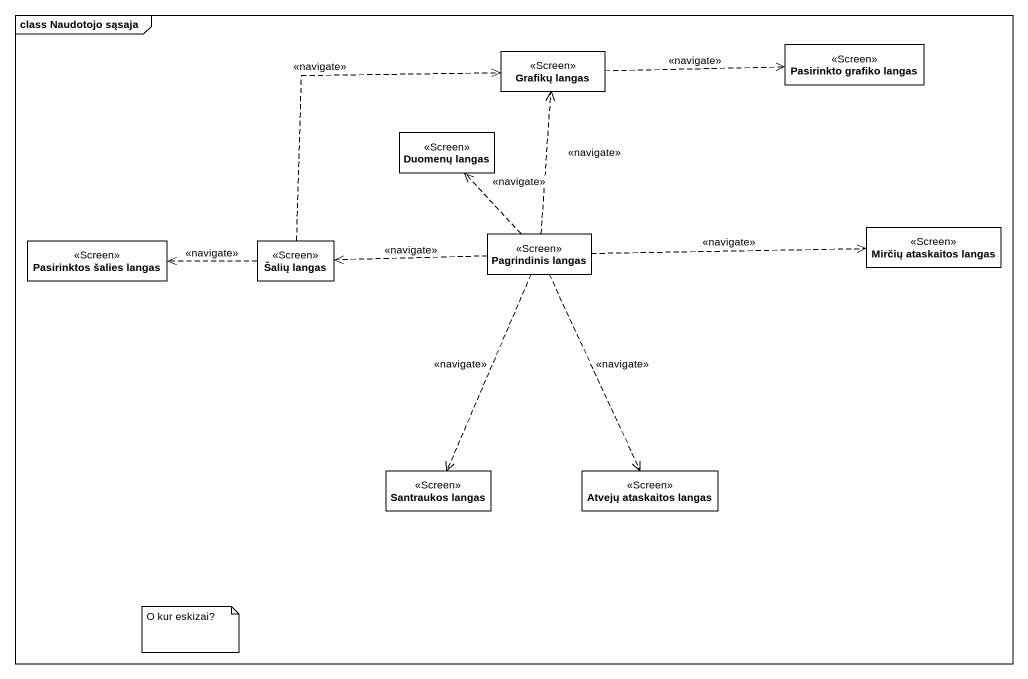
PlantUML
@startuml
mainframe class Naudotojo sąsaja
hide circle
hide empty members
class "Grafikų langas" as Grafikų_langas <<Screen>>
class "Pasirinkto grafiko langas" as Pasirinkto_grafiko_langas <<Screen>>
class "Duomenų langas" as Duomenų_langas <<Screen>>
class "Pasirinktos šalies langas" as Pasirinktos_šalies_langas <<Screen>>
class "Šalių langas" as Šalių_langas <<Screen>>
class "Pagrindinis langas" as Pagrindinis_langas <<Screen>>
class "Mirčių ataskaitos langas" as Mirčių_ataskaitos_langas <<Screen>>
class "Santraukos langas" as Santraukos_langas <<Screen>>
class "Atvejų ataskaitos langas" as Atvejų_ataskaitos_langas <<Screen>>
Grafikų_langas .right.> Pasirinkto_grafiko_langas : <<navigate>>
Šalių_langas .up.> Grafikų_langas : <<navigate>>
Šalių_langas .left.> Pasirinktos_šalies_langas : <<navigate>>
Pagrindinis_langas .up.> Grafikų_langas : <<navigate>>
Pagrindinis_langas .up.> Duomenų_langas : <<navigate>>
Pagrindinis_langas .left.> Šalių_langas : <<navigate>>
Pagrindinis_langas .right.> Mirčių_ataskaitos_langas : <<navigate>>
Pagrindinis_langas ..> Santraukos_langas : <<navigate>>
Pagrindinis_langas ..> Atvejų_ataskaitos_langas : <<navigate>>
note as N1
  O kur eskizai?
end note
@enduml
